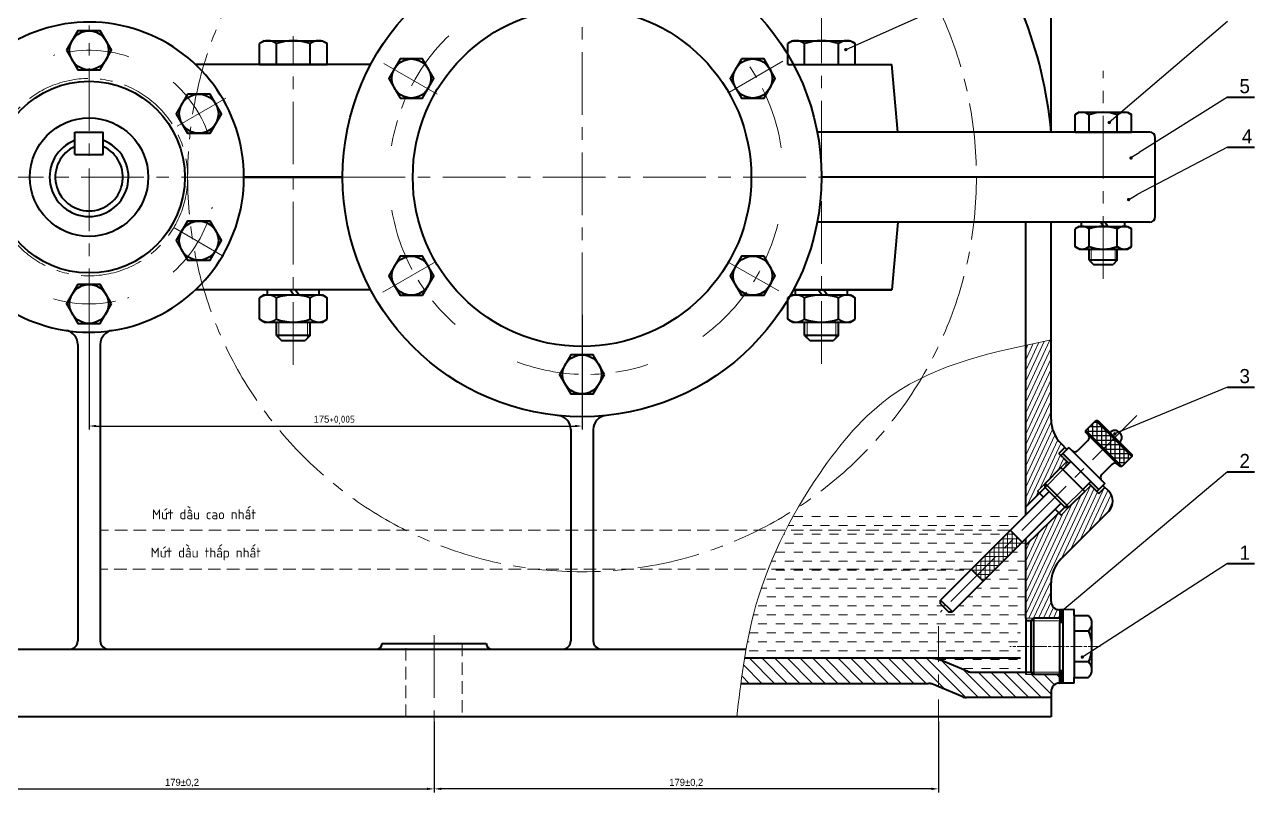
# Model space of a CAD drawing. Header units: millimetres. Extents: x -190 to 12889, y -227 to 3957.
# Drawn here: x 7124.5 to 7561, y 3515 to 3787.3 of the extents above; entities that cross this region are included whole.
import ezdxf

# ---------------------------------------------------------------- set-up
doc = ezdxf.new("R2010")
doc.units = ezdxf.units.MM
doc.header["$LTSCALE"] = 0.7
doc.header["$PDMODE"] = 35
doc.header["$PDSIZE"] = -4
for name, pattern in [('AM_ISO08W050x2', [9, 6, -0.75, 1.5, -0.75]), ('CENTER', [50.8, 31.75, -6.35, 6.35, -6.35]), ('HIDDEN', [9.525, 6.35, -3.175])]:
    doc.linetypes.add(name, pattern=pattern)
doc.layers.get('0').update_dxf_attribs({"color": 255})
for name, color, linetype, lineweight in [('AM_0N', 7, 'Continuous', 50), ('AM_5', 10, 'Continuous', 25), ('AM_8', 1, 'Continuous', 25), ('CON', 7, 'Continuous', 50), ('khuat', 6, 'HIDDEN', 13), ('manh', 1, 'Continuous', 13), ('net dam', 7, 'Continuous', 40), ('net manh', 2, 'Continuous', 13), ('Nét liền đâm', 7, 'Continuous', 40), ('tam', 4, 'CENTER', 13)]:
    doc.layers.add(name, color=color, linetype=linetype, lineweight=lineweight)
doc.styles.add('Annotative', font='arial.ttf')
doc.dimstyles.new('ISO-25', dxfattribs={"dimtxt": 2.5, "dimasz": 2.5, "dimexe": 1.25, "dimexo": 0.625, "dimtad": 1, "dimtxsty": 'Standard', "dimcen": 2.5, "dimadec": 0, "dimazin": 0, "dimtfac": 1, "dimtmove": 0, "dimatfit": 3, "dimfxl": 1, "dimarcsym": 0})
doc.dimstyles.new('ISO-25$0', dxfattribs={"dimtxt": 3.5, "dimasz": 2.5, "dimexe": 1.25, "dimexo": 0.625, "dimtad": 1, "dimtoh": 1, "dimtxsty": 'Standard', "dimcen": 2.5, "dimclrd": 3, "dimclre": 3, "dimclrt": 2, "dimadec": 0, "dimazin": 0, "dimtfac": 1, "dimtmove": 0, "dimatfit": 3, "dimfxl": 1, "dimlwd": 13, "dimlwe": 13, "dimarcsym": 0})
pattern_1 = [(245, (2254.0311, 3257.2589), (1.4387636, -0.6709065), [])]
pattern_2 = [(0, (2254.031, 3257.259), (3.175, 3.175), [3.175, -3.175])]

# ---------------------------------------------------------------- blocks, each defined once
blk = doc.blocks.new('dsfeer')
blk.add_lwpolyline([(0, 10), (-8.66, 5), (-8.66, -5), (0, -10), (8.66, -5), (8.66, 5)], close=True)
blk.add_circle((0, 0), 8.66)
blk = doc.blocks.new('*U796')
at = {"xscale": 0.8000000000000002, "yscale": 0.8000000000000002, "zscale": 0.8000000000000002, "rotation": 90.00000000000001}
blk.add_blockref('dsfeer', (0, 0), dxfattribs=at)
blk = doc.blocks.new('*U797')
at = {"layer": 'net dam', "color": 0, "linetype": 'ByBlock', "lineweight": -2}
blk.add_blockref('*U796', (684.53, 1701.06), dxfattribs=at)
for p, rotation in [((623.92, 1666.06), 60.00000000000001), ((745.13, 1666.06), 300.0000000000001), ((623.92, 1596.08), 120), ((745.13, 1596.08), 240), ((684.53, 1561.09), 180)]:
    blk.add_blockref('*U796', p, dxfattribs=dict(at, rotation=rotation))
blk = doc.blocks.new('đệm tròn')
for p, q in [((-1.5, 7.67), (0, 7.67)), ((-1.5, 7.67), (-1.5, -0.1)), ((0, 0.95), (0, 7.67)), ((-1.5, -1.63), (-1.5, -7.67)), ((0, -7.67), (0, -0.58)), ((-1.5, -7.67), (0, -7.67))]:
    blk.add_line(p, q)
at = {"layer": 'Nét liền đâm'}
for p, q in [((-1.5, -0.1), (0, 0.95)), ((-1.5, -1.63), (0, -0.58))]:
    blk.add_line(p, q, dxfattribs=at)
blk = doc.blocks.new('đai ốc')
for p, q in [((-8, 8.59), (-7.19, 10)), ((-8, 8.59), (-8, -8.59)), ((-7.19, 10), (-0.81, 10)), ((0, 8.59), (-0.81, 10)), ((0, 8.59), (0, -8.59)), ((-7.14, 5), (-0.86, 5)), ((-7.14, -5), (-0.86, -5)), ((-8, -8.59), (-7.19, -10)), ((-7.19, -10), (-0.81, -10)), ((0, -8.59), (-0.81, -10))]:
    blk.add_line(p, q)
for centre, radius, start, end in [((-3.93, 7.5), 4.07, 142.1211, 217.8789), ((-4.07, 7.5), 4.07, 322.1211, 37.8789), ((7, 0), 15, 160.5288, 199.4712), ((-15, 0), 15, 340.5288, 19.4712), ((-3.93, -7.5), 4.07, 142.1211, 217.8789), ((-4.07, -7.5), 4.07, 322.1211, 37.8789)]:
    blk.add_arc(centre, radius, start, end)
blk = doc.blocks.new('M10')
for p, q in [((0, 10), (6.19, 10)), ((0, 10), (0, -10)), ((7, 8.59), (6.19, 10)), ((7, 8.59), (7, -8.59)), ((7, 8.59), (7, -8.59)), ((-80.17, 5), (-81.67, 3.5)), ((-80.17, 5), (-76.17, 5)), ((-80.17, -5), (-80.17, 5)), ((0, 5), (6.14, 5)), ((-81.67, 3.5), (-81.67, -3.5)), ((-80.17, -5), (-81.67, -3.5)), ((-80.17, -5), (-76.17, -5)), ((0, -5), (6.14, -5)), ((0, -10), (6.19, -10)), ((0.81, -10), (6.19, -10)), ((7, -8.59), (6.19, -10))]:
    blk.add_line(p, q)
for centre, radius, start, end in [((2.93, 7.5), 4.07, 322.1211, 37.8789), ((-8, 0), 15, 340.5288, 19.4712), ((2.93, -7.5), 4.07, 322.1211, 37.8789)]:
    blk.add_arc(centre, radius, start, end)
at = {"layer": 'net manh'}
for p, q in [((-80.92, 4.25), (-76.17, 4.25)), ((-80.92, -4.25), (-76.17, -4.25))]:
    blk.add_line(p, q, dxfattribs=at)
blk = doc.blocks.new('BULONGM10')
for p, q in [((1.69, 1.03), (0, 0.05)), ((0, -7.37), (0, 0.05)), ((1.69, 1.03), (22.31, 1.03)), ((1.69, 1.03), (22.31, 1.03)), ((6, -7.37), (6, 0)), ((22.31, 1.03), (24, 0.05)), ((24, -7.37), (24, 0.05)), ((24, -6.39), (24, 0.05)), ((18, -7.37), (18, 0)), ((0, -7.37), (24, -7.37)), ((6, -61.97), (6, -57.17)), ((18, -61.97), (18, -57.17)), ((6, -61.97), (7.8, -63.77)), ((18, -61.97), (6, -61.97)), ((18, -61.97), (16.2, -63.77)), ((7.8, -63.77), (16.2, -63.77))]:
    blk.add_line(p, q)
for centre, radius, start, end in [((3, -3.86), 4.89, 52.1211, 127.8789), ((12, -16.97), 18, 70.5288, 109.4712), ((21, -3.86), 4.89, 52.1211, 127.8789)]:
    blk.add_arc(centre, radius, start, end)
at = {"layer": 'net manh'}
for p, q in [((6.9, -62.87), (6.9, -57.17)), ((17.1, -62.87), (17.1, -57.17))]:
    blk.add_line(p, q, dxfattribs=at)
blk = doc.blocks.new('*D802')
at = {"color": 0, "lineweight": -2, "transparency": 16777216}
for p, q in [((7090.87, 3541.1), (7090.87, 3514.96)), ((7269.87, 3540.12), (7269.87, 3514.96)), ((7093.37, 3516.21), (7267.37, 3516.21))]:
    blk.add_line(p, q, dxfattribs=at)
at = {"color": 0, "transparency": 16777216}
for points in [[(7093.37, 3516.63), (7093.37, 3515.8), (7090.87, 3516.21)], [(7267.37, 3516.63), (7267.37, 3515.8), (7269.87, 3516.21)]]:
    blk.add_solid(points, dxfattribs=at)
at = {"layer": 'Defpoints', "color": 0, "transparency": 16777216}
for p in [(7090.87, 3541.73), (7269.87, 3540.75), (7269.87, 3516.21)]:
    blk.add_point(p, dxfattribs=at)
at = {"color": 0, "transparency": 16777216, "insert": (7180.37, 3518.3), "char_height": 2.5, "attachment_point": 5}
blk.add_mtext('179{}{\\C2;%%p0,2}', dxfattribs=at)
blk = doc.blocks.new('*D803')
at = {"color": 0, "lineweight": -2, "transparency": 16777216}
for p, q in [((7269.87, 3540.12), (7269.87, 3514.96)), ((7448.87, 3540.12), (7448.87, 3514.96)), ((7446.37, 3516.21), (7272.37, 3516.21))]:
    blk.add_line(p, q, dxfattribs=at)
at = {"color": 0, "transparency": 16777216}
for points in [[(7272.37, 3516.63), (7272.37, 3515.8), (7269.87, 3516.21)], [(7446.37, 3516.63), (7446.37, 3515.8), (7448.87, 3516.21)]]:
    blk.add_solid(points, dxfattribs=at)
at = {"layer": 'Defpoints', "color": 0, "transparency": 16777216}
for p in [(7269.87, 3540.75), (7448.87, 3540.75), (7269.87, 3516.21)]:
    blk.add_point(p, dxfattribs=at)
at = {"color": 0, "transparency": 16777216, "insert": (7359.37, 3518.3), "char_height": 2.5, "attachment_point": 5}
blk.add_mtext('179{}{\\C2;%%p0,2}', dxfattribs=at)
blk = doc.blocks.new('*D813')
at = {"color": 0, "lineweight": -2, "transparency": 16777216}
for p, q in [((7322.37, 3684.38), (7322.37, 3643.68)), ((7147.37, 3677.91), (7147.37, 3643.68)), ((7149.87, 3644.93), (7319.87, 3644.93))]:
    blk.add_line(p, q, dxfattribs=at)
at = {"color": 0, "transparency": 16777216}
for points in [[(7149.87, 3645.35), (7149.87, 3644.52), (7147.37, 3644.93)], [(7319.87, 3645.35), (7319.87, 3644.52), (7322.37, 3644.93)]]:
    blk.add_solid(points, dxfattribs=at)
at = {"layer": 'Defpoints', "color": 0, "transparency": 16777216}
for p in [(7322.37, 3685), (7147.37, 3678.53), (7322.37, 3644.93)]:
    blk.add_point(p, dxfattribs=at)
at = {"color": 0, "transparency": 16777216, "insert": (7234.41, 3647.06), "char_height": 2.5, "attachment_point": 5}
blk.add_mtext('175{\\fTCVN 7284|b0|i0|c163|p34;+0,005}', dxfattribs=at)
blk = doc.blocks.new('*D824')
at = {"layer": 'AM_5', "color": 3, "linetype": 'Continuous', "lineweight": 13, "transparency": 16777216}
for p, q in [((7198.14, 3908.88), (6974.81, 3908.88)), ((6976.06, 3544.23), (6976.06, 3906.38)), ((7050.25, 3541.73), (6974.81, 3541.73))]:
    blk.add_line(p, q, dxfattribs=at)
at = {"layer": 'AM_5', "color": 3, "transparency": 16777216}
for points in [[(6975.64, 3906.38), (6976.47, 3906.38), (6976.06, 3908.88)], [(6975.64, 3544.23), (6976.47, 3544.23), (6976.06, 3541.73)]]:
    blk.add_solid(points, dxfattribs=at)
at = {"layer": 'Defpoints', "color": 0, "transparency": 16777216}
for p in [(6976.06, 3908.88), (7198.76, 3908.88), (7050.87, 3541.73)]:
    blk.add_point(p, dxfattribs=at)
at = {"layer": 'AM_5', "color": 2, "transparency": 16777216, "insert": (6973.39, 3725.3), "char_height": 3.5, "attachment_point": 5, "rotation": 90}
blk.add_mtext('367,15', dxfattribs=at)

msp = doc.modelspace()

# ---------------------------------------------------------------- hatches: boundary and pattern name
at = {"layer": 'AM_8'}
h = msp.add_hatch(color=256, dxfattribs=at)
edge = h.paths.add_edge_path(flags=0)
edge.add_arc((7416.0114, 3778.4556), 0.625, 0, 360)
h = msp.add_hatch(color=256, dxfattribs=at)
edge = h.paths.add_edge_path(flags=0)
edge.add_arc((7509.5132, 3752.6136), 0.625, 0, 360)
h = msp.add_hatch(color=256, dxfattribs=at)
edge = h.paths.add_edge_path(flags=0)
edge.add_arc((7517.2335, 3740.0302), 0.625, 0, 360)
h = msp.add_hatch(color=256, dxfattribs=at)
edge = h.paths.add_edge_path(flags=0)
edge.add_arc((7516.3934, 3725.2803), 0.625, 0, 360)
h = msp.add_hatch(dxfattribs=at)
h.set_pattern_fill('ANSI37', color=256, scale=0.5, angle=-45, style=0)
h.set_pattern_definition([(360, (3665.1194, 7186.4305), (-1e-13, 1.5875), []), (90, (3665.1194, 7186.4305), (-1.5875, -1e-13), [])])
h.paths.add_polyline_path([(7517.4815, 3634.1255), (7504.7536, 3646.8534), (7501.218, 3643.3179), (7513.946, 3630.59)])
h = msp.add_hatch(color=1, dxfattribs=at)
edge = h.paths.add_edge_path(flags=0)
edge.add_arc((7511.4926, 3642.1453), 0.625, 0, 360)
h = msp.add_hatch(color=256, dxfattribs=at)
edge = h.paths.add_edge_path()
edge.add_arc((7492.6038, 3579.2731), 0.3139, 0, 360)
h = msp.add_hatch(color=256, dxfattribs=at)
edge = h.paths.add_edge_path(flags=0)
edge.add_arc((7499.9545, 3562.9631), 0.625, 0, 360)
at = {"layer": 'manh'}
h = msp.add_hatch(dxfattribs=at)
h.set_pattern_fill('ANSI31', color=1, scale=0.5, angle=200)
h.set_pattern_definition(pattern_1)
edge = h.paths.add_edge_path()
edge.add_spline(control_points=[(7488.8728, 3675.463), (7485.8681, 3674.8429), (7482.8634, 3674.2228), (7479.8728, 3673.5795)], knot_values=[0, 0, 0, 0, 8.86761741, 8.86761741, 8.86761741, 8.86761741], degree=3, periodic=0)
edge.add_line((7479.8728, 3673.5795), (7479.8728, 3616.3158))
edge.add_line((7479.8728, 3616.3158), (7484.7081, 3621.1511))
edge.add_line((7484.7081, 3621.1511), (7484.0029, 3621.8601))
edge.add_line((7484.0029, 3621.8601), (7492.3792, 3630.2364))
edge.add_line((7492.3792, 3630.2364), (7493.0863, 3629.5293))
edge.add_line((7493.0863, 3629.5293), (7495.2076, 3631.6506))
edge.add_line((7495.2076, 3631.6506), (7493.0863, 3633.7719))
edge.add_line((7493.0863, 3633.7719), (7491.6721, 3635.1862))
edge.add_line((7491.6721, 3635.1862), (7493.7934, 3637.3075))
edge.add_line((7493.7934, 3637.3075), (7492.4083, 3638.6926))
edge.add_arc((7500.9439, 3647.2281), 12.0711, 180, 225, ccw=False)
edge.add_line((7488.8728, 3647.2281), (7488.8728, 3675.463))
h = msp.add_hatch(color=1, dxfattribs=at)
h.dxf.hatch_style = 1
h.paths.add_polyline_path([(7493.0863, 3635.1862), (7492.3667, 3634.4791), (7493.0863, 3633.7719), (7495.2076, 3631.6506), (7495.9147, 3632.3577)])
h.paths.add_polyline_path([(7502.9858, 3625.2867), (7502.2787, 3624.5796), (7504.4, 3622.4582), (7505.1071, 3621.7511), (7505.8142, 3622.4582)])
h = msp.add_hatch(dxfattribs=at)
h.set_pattern_fill('ANSI31', color=1, scale=0.5, angle=200)
h.set_pattern_definition(pattern_1)
edge = h.paths.add_edge_path()
edge.add_line((7488.8728, 3582.7277), (7488.8728, 3589.2613))
edge.add_arc((7500.9439, 3589.2613), 12.0711, 135, 180, ccw=False)
edge.add_line((7492.4083, 3597.7969), (7509.3206, 3614.7092))
edge.add_arc((7505.7851, 3618.2447), 5, 315, 405)
edge.add_line((7509.3206, 3621.7803), (7507.9356, 3623.1653))
edge.add_line((7507.9356, 3623.1653), (7505.8142, 3621.044))
edge.add_line((7505.8142, 3621.044), (7504.4, 3622.4582))
edge.add_line((7504.4, 3622.4582), (7502.2787, 3624.5796))
edge.add_line((7502.2787, 3624.5796), (7500.1574, 3622.4582))
edge.add_line((7500.1574, 3622.4582), (7500.8645, 3621.7511))
edge.add_line((7500.8645, 3621.7511), (7495.2076, 3616.0943))
edge.add_line((7495.2076, 3616.0943), (7492.465, 3613.3516))
edge.add_line((7492.465, 3613.3516), (7491.7222, 3614.0985))
edge.add_line((7491.7222, 3614.0985), (7479.8728, 3602.6812))
edge.add_line((7479.8728, 3602.6812), (7479.8728, 3576.7281))
edge.add_line((7479.8728, 3576.7281), (7490.0325, 3576.7281))
edge.add_line((7490.0325, 3576.7281), (7492.0291, 3576.7273))
edge.add_line((7492.0291, 3576.7273), (7492.0294, 3576.7273))
edge.add_line((7492.0294, 3576.7273), (7492.0294, 3579.7281))
edge.add_line((7492.0294, 3579.7281), (7491.8732, 3579.7281))
edge.add_arc((7491.8728, 3582.7281), 3, 180.007536, 270.006905, ccw=False)
h = msp.add_hatch(dxfattribs=at)
h.set_pattern_fill('DASH', color=1)
h.set_pattern_definition(pattern_2)
edge = h.paths.add_edge_path()
edge.add_line((7478.0325, 3575.8079), (7479.8728, 3576.7281))
edge.add_line((7479.8728, 3576.7281), (7479.8728, 3600.7281))
edge.add_line((7479.8728, 3600.7281), (7475.5988, 3600.7281))
edge.add_line((7475.5988, 3600.7281), (7453.8419, 3578.9712))
edge.add_line((7453.8419, 3578.9712), (7453.1348, 3578.9712))
edge.add_line((7453.1348, 3578.9712), (7449.5993, 3582.5067))
edge.add_line((7449.5993, 3582.5067), (7449.5993, 3583.2138))
edge.add_line((7449.5993, 3583.2138), (7467.1135, 3600.7281))
edge.add_line((7467.1135, 3600.7281), (7391.2155, 3600.7281))
edge.add_spline(control_points=[(7391.2155, 3600.7281), (7387.9172, 3593.3657), (7383.7962, 3581.8299), (7381.3048, 3569.8679), (7380.5756, 3565.7281)], knot_values=[128.7396949, 128.7396949, 128.7396949, 128.7396949, 152.88915536, 165.51465043, 165.51465043, 165.51465043, 165.51465043], degree=3, periodic=0)
edge.add_spline(control_points=[(7380.5756, 3565.7281), (7380.3951, 3564.7034), (7380.2223, 3563.6767), (7380.0563, 3562.6483)], knot_values=[165.51465043, 165.51465043, 165.51465043, 165.51465043, 168.6397037, 168.6397037, 168.6397037, 168.6397037], degree=3, periodic=0)
edge.add_line((7380.0563, 3562.6483), (7478.0325, 3562.6483))
edge.add_line((7478.0325, 3562.6483), (7478.0325, 3575.8079))
edge = h.paths.add_edge_path()
edge.add_line((7479.8728, 3613.4874), (7479.8728, 3614.5254))
edge.add_line((7479.8728, 3614.5254), (7398.2077, 3614.5254))
edge.add_spline(control_points=[(7398.2077, 3614.5254), (7395.6559, 3610.0176), (7393.3157, 3605.416), (7391.2155, 3600.7281)], knot_values=[113.36298667, 113.36298667, 113.36298667, 113.36298667, 128.7396949, 128.7396949, 128.7396949, 128.7396949], degree=3, periodic=0)
edge.add_line((7391.2155, 3600.7281), (7467.1135, 3600.7281))
edge.add_line((7467.1135, 3600.7281), (7479.8728, 3613.4874))
h.paths.add_polyline_path([(7478.0325, 3562.6483), (7448.874, 3562.6483), (7448.874, 3562.0716, -0.02850284), (7450.506, 3561.5059), (7459.324, 3557.8743, 0.09797884), (7460.4664, 3557.6483), (7478.0325, 3557.6483)])
h = msp.add_hatch(dxfattribs=at)
h.set_pattern_fill('ANSI37', color=256, scale=0.5, angle=-45, style=0)
h.set_pattern_definition([(360, (3676.1444, 7197.4556), (-1e-13, 1.5875), []), (90, (3676.1444, 7197.4556), (-1.5875, -1e-13), [])])
h.paths.add_polyline_path([(7460.5438, 3594.1584), (7464.7864, 3589.9157), (7478.5837, 3603.713), (7474.3411, 3607.9556)])
h = msp.add_hatch(dxfattribs=at)
h.set_pattern_fill('DASH', color=1)
h.set_pattern_definition(pattern_2)
h.paths.add_polyline_path([(7479.8728, 3605.0021), (7475.5988, 3600.7281), (7479.8728, 3600.7281)])
h = msp.add_hatch(color=1, dxfattribs=at)
h.dxf.hatch_style = 1
h.paths.add_polyline_path([(7493.0325, 3579.7281), (7492.0294, 3579.7281), (7492.0294, 3576.7273), (7492.0308, 3575.2985), (7493.0325, 3575.2985), (7493.0325, 3576.7281)])
h = msp.add_hatch(dxfattribs=at)
h.set_pattern_fill('ANSI31', color=1, angle=90, style=0)
h.set_pattern_definition([(135, (2254.031, 3257.259), (-2.245064, -2.245064), [])])
edge = h.paths.add_edge_path()
edge.add_arc((7444.7321, 3547.4858), 15.1625, 74.146949, 90)
edge.add_line((7444.7321, 3562.6483), (7380.0563, 3562.6483))
edge.add_spline(control_points=[(7380.0563, 3562.6483), (7379.574, 3559.661), (7379.1485, 3556.6589), (7378.7552, 3553.6483)], knot_values=[168.6397037, 168.6397037, 168.6397037, 168.6397037, 177.71684232, 177.71684232, 177.71684232, 177.71684232], degree=3, periodic=0)
edge.add_line((7378.7552, 3553.6483), (7445.3578, 3553.6483))
edge.add_arc((7445.3578, 3550.6483), 3, 67.616347, 90, ccw=False)
edge.add_line((7446.5002, 3553.4222), (7448.874, 3552.4446))
edge.add_line((7448.874, 3552.4446), (7448.874, 3562.0716))
edge = h.paths.add_edge_path()
edge.add_line((7491.8724, 3553.7281), (7492.0309, 3553.7281))
edge.add_line((7492.0309, 3553.7281), (7492.0309, 3556.7281))
edge.add_line((7492.0309, 3556.7281), (7482.6333, 3556.7281))
edge.add_line((7482.6333, 3556.7281), (7479.8728, 3556.7281))
edge.add_line((7479.8728, 3556.7281), (7479.8728, 3557.6483))
edge.add_line((7479.8728, 3557.6483), (7460.4664, 3557.6483))
edge.add_arc((7460.4664, 3560.6483), 3, 247.616347, 270, ccw=False)
edge.add_line((7459.324, 3557.8743), (7450.506, 3561.5059))
edge.add_arc((7444.7321, 3547.4858), 15.1625, 67.616347, 74.146949)
edge.add_line((7448.874, 3562.0716), (7448.874, 3552.4446))
edge.add_line((7448.874, 3552.4446), (7457.5432, 3548.8743))
edge.add_arc((7458.6857, 3551.6483), 3, 247.616347, 270)
edge.add_line((7458.6857, 3548.6483), (7488.8813, 3548.6483))
edge.add_line((7488.8813, 3548.6483), (7488.8732, 3549.6005))
edge.add_arc((7491.8728, 3549.6509), 3, 176.234347, 180.962949, ccw=False)
edge.add_line((7488.8793, 3549.848), (7488.8727, 3550.7277))
edge.add_arc((7491.8727, 3550.7281), 3, 90.006905, 180.006905, ccw=False)
h = msp.add_hatch(color=1, dxfattribs=at)
h.dxf.hatch_style = 1
h.paths.add_polyline_path([(7493.0325, 3556.7281), (7493.0325, 3558.1577), (7492.0308, 3558.1577), (7492.0309, 3556.7281), (7492.0311, 3553.7281), (7493.0325, 3553.7281)])

# ---------------------------------------------------------------- linework, layer by layer
at = {"layer": 'AM_0N'}
for p, q in [((7493.0325, 3579.7281), (7493.0325, 3576.7281)), ((7493.0325, 3556.7281), (7493.0325, 3553.7281))]:
    msp.add_line(p, q, dxfattribs=at)
at = {"layer": 'AM_8'}
for p, q in [((7551.5419, 3838.8389), (7415.9983, 3778.4236)), ((7551.5419, 3788.502), (7509.5022, 3752.5892)), ((7551.5419, 3761.6352), (7520.1569, 3741.9548)), ((7517.2046, 3740.1623), (7520.1569, 3741.9548)), ((7551.5419, 3743.8772), (7519.4198, 3727.0384)), ((7516.3443, 3725.2164), (7519.4198, 3727.0384)), ((7551.5419, 3658.7708), (7511.3917, 3642.1234)), ((7551.5419, 3628.7204), (7492.6978, 3579.3006)), ((7551.5419, 3596.1795), (7499.9648, 3562.9862))]:
    msp.add_line(p, q, dxfattribs=at)
at = {"layer": 'CON'}
for p, q in [((7207.8728, 3773.2281), (7231.8728, 3773.2281)), ((7237.3728, 3733.2281), (7202.3728, 3733.2281)), ((7397.3728, 3693.2281), (7432.3728, 3693.2281))]:
    msp.add_line(p, q, dxfattribs=at)
at = {"layer": 'khuat'}
for p, q in [((7474.3411, 3607.9556), (7151.3728, 3607.9556)), ((7460.786, 3594.1584), (7151.3728, 3594.1584)), ((7259.8728, 3541.7281), (7259.8728, 3567.7281)), ((7279.8728, 3567.7281), (7279.8728, 3541.7281))]:
    msp.add_line(p, q, dxfattribs=at)
at = {"layer": 'net dam'}
for p, q in [((7488.8728, 3749.2281), (7488.8728, 3852.2832)), ((7209.5636, 3781.6281), (7207.8728, 3780.6519)), ((7207.8728, 3773.2281), (7207.8728, 3780.6519)), ((7209.5636, 3781.6281), (7230.182, 3781.6281)), ((7209.5636, 3781.6281), (7230.182, 3781.6281)), ((7213.8728, 3773.2281), (7213.8728, 3780.5987)), ((7225.8728, 3773.2281), (7225.8728, 3780.5987)), ((7230.182, 3781.6281), (7231.8728, 3780.6519)), ((7231.8728, 3773.2281), (7231.8728, 3780.6519)), ((7231.8728, 3774.2043), (7231.8728, 3780.6519)), ((7247.3728, 3773.2281), (7185.122, 3773.2281)), ((7397.3728, 3773.2281), (7432.3728, 3773.2281)), ((7434.4725, 3749.2281), (7432.3728, 3773.2281)), ((7551.5419, 3761.6352), (7561.0419, 3761.6352)), ((7551.5419, 3761.6352), (7561.0419, 3761.6352)), ((7142.3728, 3741.2281), (7142.3728, 3749.2281)), ((7142.3728, 3749.2281), (7152.3728, 3749.2281)), ((7152.3728, 3741.2281), (7152.3728, 3749.2281)), ((7523.8728, 3749.2281), (7405.8533, 3749.2281)), ((7525.8728, 3719.2281), (7525.8728, 3747.2281)), ((7551.5419, 3743.8772), (7561.0419, 3743.8772)), ((7142.3728, 3741.2281), (7152.3728, 3741.2281)), ((7525.8728, 3733.2281), (7407.3728, 3733.2281)), ((7523.8728, 3717.2281), (7405.8533, 3717.2281)), ((7434.4725, 3717.2281), (7432.3728, 3693.2281)), ((7479.8728, 3613.4874), (7479.8728, 3717.2281)), ((7488.8728, 3647.2281), (7488.8728, 3717.2281)), ((7247.3728, 3693.2281), (7185.122, 3693.2281)), ((7213.8728, 3677.0281), (7213.8728, 3681.8281)), ((7225.8728, 3677.0281), (7225.8728, 3681.8281)), ((7213.8728, 3677.0281), (7215.6728, 3675.2281)), ((7225.8728, 3677.0281), (7213.8728, 3677.0281)), ((7225.8728, 3677.0281), (7224.0728, 3675.2281)), ((7143.3728, 3673.9077), (7143.3728, 3568.7281)), ((7151.3728, 3673.9077), (7151.3728, 3568.7281)), ((7215.6728, 3675.2281), (7224.0728, 3675.2281)), ((7551.5419, 3658.7708), (7561.0419, 3658.7708)), ((7501.218, 3643.3179), (7504.7536, 3646.8534)), ((7504.7536, 3646.8534), (7505.4607, 3646.8534)), ((7504.7536, 3646.8534), (7517.4815, 3634.1255)), ((7505.4607, 3646.8534), (7517.4815, 3634.8326)), ((7318.3728, 3643.6822), (7318.3728, 3568.7281)), ((7326.3728, 3643.6822), (7326.3728, 3568.7281)), ((7501.218, 3642.6108), (7501.218, 3643.3179)), ((7513.946, 3630.59), (7501.218, 3643.3179)), ((7513.2389, 3630.59), (7501.218, 3642.6108)), ((7493.7934, 3637.3075), (7491.6721, 3635.1862)), ((7492.4083, 3638.6926), (7494.5005, 3636.6004)), ((7495.2076, 3637.3075), (7493.0863, 3635.1862)), ((7495.2076, 3637.3075), (7507.9356, 3624.5796)), ((7501.9252, 3639.7824), (7498.3896, 3636.2468)), ((7493.0863, 3633.7719), (7491.6721, 3635.1862)), ((7493.0863, 3635.1862), (7492.3792, 3634.4791)), ((7493.0863, 3635.1862), (7505.8142, 3622.4582)), ((7493.0863, 3633.7719), (7495.2076, 3631.6506)), ((7493.0863, 3629.5293), (7495.9147, 3632.3577)), ((7517.4815, 3634.1255), (7513.946, 3630.59)), ((7517.4815, 3634.8326), (7517.4815, 3634.1255)), ((7492.3792, 3630.2364), (7486.7224, 3624.5796)), ((7492.3792, 3630.2364), (7500.8645, 3621.7511)), ((7510.4104, 3631.2971), (7506.8749, 3627.7615)), ((7513.946, 3630.59), (7513.2389, 3630.59)), ((7551.5419, 3628.7204), (7561.0419, 3628.7204)), ((7486.7224, 3623.1653), (7486.7224, 3624.5796)), ((7486.7224, 3624.5796), (7495.2076, 3616.0943)), ((7500.1574, 3622.4582), (7502.9858, 3625.2867)), ((7502.2787, 3624.5796), (7504.4, 3622.4582)), ((7507.9356, 3624.5796), (7505.8142, 3622.4582)), ((7507.2285, 3623.8725), (7509.3206, 3621.7803)), ((7488.1366, 3621.7511), (7449.5993, 3583.2138)), ((7486.7224, 3623.1653), (7479.8728, 3616.3158)), ((7484.0029, 3621.8601), (7486.1184, 3619.733)), ((7486.7224, 3623.1653), (7493.7934, 3616.0943)), ((7500.8645, 3621.7511), (7495.2076, 3616.0943)), ((7504.4, 3622.4582), (7505.8142, 3621.044)), ((7505.8142, 3622.4582), (7505.1071, 3621.7511)), ((7505.8142, 3621.044), (7507.9356, 3623.1653)), ((7492.3792, 3617.5085), (7453.8419, 3578.9712)), ((7493.7934, 3616.0943), (7479.8728, 3602.6812)), ((7490.3495, 3615.4788), (7492.465, 3613.3516)), ((7509.3206, 3614.7092), (7492.4083, 3597.7969)), ((7493.7934, 3616.0943), (7495.2076, 3616.0943)), ((7474.3411, 3607.9556), (7478.5837, 3603.713)), ((7479.8728, 3576.7281), (7479.8728, 3605.0021)), ((7460.5438, 3594.1584), (7464.7864, 3589.9157)), ((7551.5419, 3596.1795), (7561.0419, 3596.1795)), ((7488.8728, 3582.7285), (7488.8728, 3589.2613)), ((7449.5993, 3581.7996), (7449.5993, 3583.2138)), ((7453.8419, 3578.9712), (7449.5993, 3583.2138)), ((7449.5993, 3581.7996), (7452.4277, 3578.9712)), ((7492.0294, 3579.7281), (7491.8724, 3579.7281)), ((7497.0325, 3579.7984), (7493.0325, 3579.7281)), ((7497.0325, 3577.7006), (7497.0325, 3579.7984)), ((7452.4277, 3578.9712), (7453.8419, 3578.9712)), ((7479.8728, 3576.7281), (7479.8728, 3556.7281)), ((7481.7132, 3575.8079), (7479.8728, 3575.8079)), ((7482.6333, 3576.7281), (7481.7132, 3575.8079)), ((7481.7132, 3575.8079), (7481.7132, 3557.6483)), ((7492.0294, 3576.7281), (7482.6333, 3576.7281)), ((7482.6333, 3576.7281), (7482.6333, 3556.7281)), ((7492.0309, 3576.7281), (7492.0308, 3575.2985)), ((7493.0325, 3576.7281), (7493.0325, 3556.7281)), ((7497.0325, 3577.7006), (7502.1825, 3577.7006)), ((7497.0325, 3577.7006), (7497.0325, 3555.7556)), ((7497.0325, 3577.7006), (7497.0325, 3555.7556)), ((7492.0308, 3558.1577), (7492.0299, 3575.2985)), ((7492.0308, 3575.2985), (7493.0325, 3575.2985)), ((7502.1825, 3572.212), (7497.0325, 3572.212)), ((7503.2325, 3574.9563), (7503.2325, 3558.4999)), ((7251.3728, 3567.7281), (7288.3728, 3567.7281)), ((7050.8728, 3565.7281), (7380.5756, 3565.7281)), ((7380.0563, 3562.6483), (7478.0325, 3562.6483)), ((7459.324, 3557.8743), (7450.506, 3561.5059)), ((7492.0309, 3556.7281), (7492.0308, 3558.1577)), ((7492.0308, 3558.1577), (7493.0325, 3558.1577)), ((7502.1825, 3561.2442), (7497.0325, 3561.2442)), ((7378.7552, 3553.6483), (7445.3578, 3553.6483)), ((7460.4664, 3557.6483), (7481.7132, 3557.6483)), ((7482.6333, 3556.7281), (7481.7132, 3557.6483)), ((7492.0309, 3556.7281), (7482.6333, 3556.7281)), ((7491.8731, 3553.7281), (7492.0311, 3553.7281)), ((7492.0311, 3553.7281), (7492.0309, 3556.7281)), ((7497.0325, 3553.6757), (7493.0325, 3553.7281)), ((7497.0325, 3555.7556), (7502.1825, 3555.7556)), ((7497.0325, 3553.6757), (7497.0325, 3555.7556)), ((7457.5432, 3548.8743), (7446.5002, 3553.4222)), ((7488.8727, 3550.7277), (7488.9399, 3541.7281)), ((7488.8734, 3548.6483), (7458.6857, 3548.6483)), ((7488.8728, 3541.7281), (7050.8728, 3541.7281))]:
    msp.add_line(p, q, dxfattribs=at)
for points in [[(7493.0325, 3576.7273), (7493.0325, 3579.7281), (7492.0294, 3579.7281), (7492.0294, 3576.7273)], [(7493.0325, 3556.7281), (7493.0325, 3553.7281), (7492.0309, 3553.7281), (7492.0309, 3556.7281)]]:
    msp.add_lwpolyline(points, dxfattribs=at)
for centre, radius in [((7322.3728, 3733.2281), 85), ((7322.3728, 3733.2281), 60.0823), ((7147.3728, 3733.2281), 34), ((7147.3728, 3733.2281), 21)]:
    msp.add_circle(centre, radius, dxfattribs=at)
for centre, radius, start, end in [((7341.9689, 3736.2257), 147.4782, 5.05803, 21.96436), ((7147.3728, 3733.2281), 55, 212.599852, 147.080823), ((7210.8728, 3776.7421), 4.886, 52.121121, 127.878879), ((7219.8728, 3763.6281), 18, 70.528779, 109.471221), ((7228.8728, 3776.7421), 4.886, 52.121121, 127.878879), ((7147.3728, 3733.2281), 14, 110.924832, 69.075168), ((7523.8728, 3747.2281), 2, 0, 90), ((7147.3728, 3733.2281), 12, 114.624318, 65.375682), ((7523.8728, 3719.2281), 2, 270, 0), ((7138.3728, 3673.9077), 5, 0, 82.337744), ((7156.3728, 3673.9077), 5, 97.662256, 180), ((7313.3728, 3643.6822), 5, 0, 82.337744), ((7331.3728, 3643.6822), 5, 97.662256, 180), ((7500.9439, 3647.2281), 12.0711, 180, 225), ((7500.8645, 3640.843), 1.5, 315, 45), ((7511.4711, 3640.843), 2.5, 315, 135), ((7497.329, 3637.3075), 1.5, 225, 315), ((7507.9356, 3626.7009), 1.5, 135, 225), ((7511.4711, 3630.2364), 1.5, 45, 135), ((7505.7851, 3618.2447), 5, 315, 45), ((7500.9439, 3589.2613), 12.0711, 135, 180), ((7491.8728, 3582.7281), 3, 180.007536, 270.006905), ((7140.3728, 3568.7281), 3, 270, 0), ((7154.3728, 3568.7281), 3, 180, 270), ((7249.3728, 3567.7281), 2, 270, 0), ((7290.3728, 3567.7281), 2, 180, 270), ((7315.3728, 3568.7281), 3, 270, 0), ((7329.3728, 3568.7281), 3, 180, 270), ((7444.7321, 3547.4858), 15.1625, 67.616347, 90), ((7445.3578, 3550.6483), 3, 67.616347, 90), ((7460.4664, 3560.6483), 3, 247.616347, 270), ((7491.8727, 3550.7281), 3, 89.993095, 180.006905), ((7458.6857, 3551.6483), 3, 247.616347, 270)]:
    msp.add_arc(centre, radius, start, end, dxfattribs=at)
at = {"layer": 'net dam', "extrusion": (0, 0, -1)}
for centre, radius, start, end in [((-7499.1211, 3574.9563), 4.1113, 138.12535, 180), ((-7499.1211, 3574.9563), 4.1113, 180, 221.87465), ((-7488.387, 3566.7281), 14.8454, 158.32148, 201.67852), ((-7499.1211, 3558.4999), 4.1113, 138.12535, 180), ((-7499.1211, 3558.4999), 4.1113, 180, 221.87465)]:
    msp.add_arc(centre, radius, start, end, dxfattribs=at)
at = {"layer": 'net manh'}
for p, q in [((7214.7728, 3676.1281), (7214.7728, 3681.8281)), ((7224.9728, 3676.1281), (7224.9728, 3681.8281)), ((7492.3792, 3630.2364), (7494.5005, 3632.3577)), ((7486.7224, 3623.1653), (7493.0863, 3629.5293)), ((7486.7224, 3624.5796), (7484.0029, 3621.8601)), ((7500.8645, 3621.7511), (7502.9858, 3623.8725)), ((7493.7934, 3616.0943), (7500.1574, 3622.4582)), ((7492.465, 3613.3516), (7495.2076, 3616.0943)), ((7482.6333, 3576.7281), (7479.8728, 3576.7281)), ((7481.7132, 3575.8079), (7492.0293, 3575.8079)), ((7479.8728, 3556.7281), (7482.6333, 3556.7281)), ((7481.7132, 3557.6483), (7492.0308, 3557.6483))]:
    msp.add_line(p, q, dxfattribs=at)
msp.add_spline([(7488.8728, 3675.463), (7432.4871, 3655.8557), (7406.7271, 3628.1362), (7383.2075, 3578.0312), (7377.3138, 3541.7281)], degree=3, dxfattribs=at)
at = {"layer": 'tam'}
for p, q in [((7322.3728, 3813.1402), (7322.3728, 3648.5653)), ((7407.3728, 3666.9536), (7407.3728, 3793.2281)), ((7147.3728, 3678.5341), (7147.3728, 3786.9687)), ((7219.8728, 3666.6547), (7219.8728, 3783.2281)), ((7252.0554, 3773.5743), (7270.9242, 3762.7142)), ((7393.6799, 3774.3973), (7373.2389, 3762.5957)), ((7507.3728, 3697.1832), (7507.3728, 3770.9787)), ((7195.9135, 3761.2531), (7178.638, 3751.2791)), ((7202.3728, 3733.2281), (7099.809, 3733.2281)), ((7237.3728, 3733.2281), (7407.3728, 3733.2281)), ((7194.7771, 3705.3384), (7177.5017, 3715.4165)), ((7270.3157, 3703.1729), (7251.7065, 3692.4289)), ((7373.9955, 3703.1947), (7392.1765, 3692.9269)), ((7519.3387, 3648.7106), (7449.5677, 3578.9396)), ((7448.874, 3525.6631), (7448.874, 3573.9906)), ((7269.8728, 3570.7281), (7269.8728, 3536.7281))]:
    msp.add_line(p, q, dxfattribs=at)
at = {"layer": 'tam', "linetype": 'AM_ISO08W050x2'}
msp.add_line((7506.2325, 3566.7281), (7474.2325, 3566.7281), dxfattribs=at)
at = {"layer": 'tam'}
for centre, radius in [((7322.3728, 3733.2281), 140), ((7147.3728, 3733.2281), 35)]:
    msp.add_circle(centre, radius, dxfattribs=at)
for centre, radius, start, end in [((7323.8728, 3733.2281), 70, 134.213901, 170.888234), ((7147.3728, 3733.2281), 45, 71.636664, 106.330314), ((7323.8728, 3733.2281), 70, 8.547904, 36.78826), ((7147.3019, 3733.2606), 45.0714, 20.167757, 48.674857), ((7147.3019, 3733.2606), 45.0714, 311.633664, 346.268524), ((7323.8728, 3733.2281), 70, 189.682429, 228.317267), ((7323.8728, 3733.2281), 70, 306.176844, 346.193839), ((7147.3728, 3733.2281), 45, 253.669686, 288.363336), ((7323.8728, 3733.2281), 70, 249.511236, 288.181006)]:
    msp.add_arc(centre, radius, start, end, dxfattribs=at)

# ---------------------------------------------------------------- block references
at = {"layer": 'net dam'}
msp.add_blockref('*U797', (6637.8476, 2102.1559), dxfattribs=at)
for name, p, xscale, yscale, zscale, rotation in [('dsfeer', (7147.3728, 3778.2281), 0.8000000000000002, 0.8000000000000002, 0.8000000000000002, 90.00000000000004), ('M10', (7407.3728, 3773.2281), 1.2, 1.2, 1.2, 90.00000000000007), ('dsfeer', (7186.3439, 3755.7281), 0.8000000000000004, 0.8000000000000004, 0.8000000000000004, 29.99999999999998), ('dsfeer', (7186.3439, 3710.7281), 0.8000000000000003, 0.8000000000000003, 0.8000000000000003, 329.9999999999999), ('dsfeer', (7147.3728, 3688.2281), 0.8000000000000002, 0.8000000000000002, 0.8000000000000002, 269.9999999999999), ('đệm tròn', (7219.8728, 3693.2281), 1.2, 1.2, 1.2, 90.00000000000006), ('đệm tròn', (7407.3728, 3693.2281), 1.2, 1.2, 1.2, 90.00000000000007), ('đai ốc', (7219.8728, 3691.4281), 1.2, 1.2, 1.2, 90.00000000000006), ('đai ốc', (7407.3728, 3691.4281), 1.2, 1.2, 1.2, 90.00000000000007)]:
    msp.add_blockref(name, p, dxfattribs=dict(at, xscale=xscale, yscale=yscale, zscale=zscale, rotation=rotation))
at = {"layer": 'net dam', "xscale": 0.8333333333333334, "yscale": 0.8333333333333334, "zscale": 0.8333333333333334}
msp.add_blockref('BULONGM10', (7497.3728, 3755.3702), dxfattribs=at)
at = {"layer": 'net dam', "rotation": 90.00000000000007}
for name, p in [('đai ốc', (7507.3728, 3715.7281)), ('đệm tròn', (7507.3728, 3717.2281))]:
    msp.add_blockref(name, p, dxfattribs=at)

# ---------------------------------------------------------------- texts
at = {"layer": 'net dam', "color": 7, "char_height": 5, "attachment_point": 8}
for s, insert in [('5', (7557.6044, 3762.9477)), ('4', (7558.4351, 3745.1897)), ('3', (7557.6044, 3660.0833)), ('2', (7557.6044, 3630.0329)), ('1', (7557.6044, 3597.492))]:
    msp.add_mtext(s, dxfattribs=dict(at, insert=insert))
at = {"layer": 'net dam', "char_height": 3.5, "width": 50.256772, "attachment_point": 1, "style": 'Annotative'}
for s, insert in [('{\\fTCVN 7284|b0|i0|c0|p34;Mứt dầu cao nhất}', (7169.7148, 3615.3573)), ('{\\fTCVN 7284|b0|i0|c0|p34;Mứt dầu thấp nhất}', (7169.2041, 3601.7943))]:
    msp.add_mtext(s, dxfattribs=dict(at, insert=insert))

# ---------------------------------------------------------------- dimensions: what is measured, and where the dimension line sits
dim = msp.add_linear_dim(base=(7322.3728, 3644.9346), p1=(7147.3728, 3678.5341), p2=(7322.3728, 3685.0012), text='<>{\\fTCVN 7284|b0|i0|c163|p34;+0,005}', dimstyle='ISO-25', override={"dimpost": '', "dimtp": 0.2, "dimtm": 0.2, "dimtdec": 2, "dimtzin": 8})
dim.commit()
dim.dimension.update_dxf_attribs({"geometry": '*D813', "text_midpoint": (7234.4053, 3644.9346), "dimtype": 160})
for p1, override, picture, middle in [((7090.8716, 3541.7281), {"dimpost": '', "dimtp": 0.2, "dimtm": 0.2, "dimtdec": 2, "dimtzin": 8}, '*D802', (7180.3722, 3518.2966)), ((7448.874, 3540.7455), {"dimtp": 0.2, "dimtm": 0.2, "dimtdec": 2, "dimtzin": 8}, '*D803', (7359.3734, 3518.2966))]:
    dim = msp.add_linear_dim(base=(7269.8728, 3516.2133), p1=p1, p2=(7269.8728, 3540.7455), text='<>{}{\\C2;%%p0,2}', dimstyle='ISO-25', override=override)
    dim.commit()
    dim.dimension.update_dxf_attribs({"geometry": picture, "text_midpoint": middle})
at = {"layer": 'AM_5'}
dim = msp.add_linear_dim(base=(6976.0565, 3908.8794), p1=(7050.8728, 3541.7281), p2=(7198.7645, 3908.8794), angle=90, dimstyle='ISO-25$0', override={"dimpost": ''}, dxfattribs=at)
dim.commit()
dim.dimension.update_dxf_attribs({"geometry": '*D824', "text_midpoint": (6973.3898, 3725.3038)})

doc.saveas('drawing.dxf')
